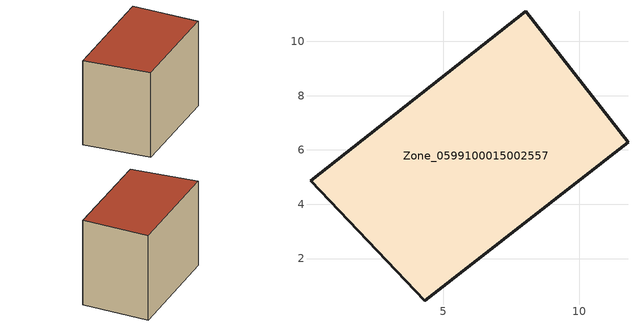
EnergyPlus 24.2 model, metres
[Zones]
Zone_0599100015002557
 floor ground (C_G): 8.03,11.11 11.8,6.29 4.31,0.44 0.1,4.87 z0.83
 wall outside (C_F): 11.8,6.29 8.03,11.11 0.1,4.87 4.31,0.44 11.8,6.29 z0.83:9.06
 roof outside (C_R): 0.1,4.87 4.31,0.44 11.8,6.29 8.03,11.11 z9.06
[BUILDING]
Pand.0599100015002557: North Axis=0; Terrain=City; Loads Convergence Tolerance Value=0.04; Temperature Convergence Tolerance Value=0.4; Solar Distribution=FullExterior; Maximum Number of Warmup Days=25; Minimum Number of Warmup Days=1
[Site:Location]
Rotterdam.The.Hague.AP_ZH_NLD Design_Conditions: Latitude=51.96; Longitude=4.45; Time Zone=1; Elevation=-4.5
[SITE:GROUNDTEMPERATURE:BUILDINGSURFACE]
18, 18, 18, 18, 18, 18, 18, 18, 18, 18, 18, 18
[MATERIAL] Thermal Absorptance=0.9; Solar Absorptance=0.7; Visible Absorptance=0.7
Name | Roughness | Thickness | Conductivity | Density | Specific Heat
G.TI.1965-1974 | MediumSmooth | 0.15 | 0.882353 | 540 | 1210
F.TI.1965-1974 | Rough | 0.3 | 0.697674 | 1920 | 840
R.TI.1965-1974 | MediumRough | 0.2 | 0.232558 | 1500 | 1000
[CONSTRUCTION]
C_G: G.TI.1965-1974
C_F: F.TI.1965-1974
C_R: R.TI.1965-1974
[ZONE]
Zone_0599100015002557: Type=1; Multiplier=1; Ceiling Height=Autocalculate; Volume=Autocalculate; Floor Area=autocalculate; Part of Total Floor Area=Yes
[ZONEINFILTRATION:DESIGNFLOWRATE]
Infil_Zone_0599100015002557: Zone or ZoneList or Space or SpaceList=Zone_0599100015002557; Schedule=AlwaysOn; Design Flow Rate Calculation Method=Flow/Area; Flow Rate per Floor Area=0.003; Constant Term Coefficient=1; Temperature Term Coefficient=0; Velocity Term Coefficient=0; Velocity Squared Term Coefficient=0
[HVACTEMPLATE:ZONE:IDEALLOADSAIRSYSTEM]
Zone_0599100015002557: Maximum Heating Supply Air Temperature=50; Minimum Cooling Supply Air Temperature=13; Maximum Heating Supply Air Humidity Ratio=0.0156; Minimum Cooling Supply Air Humidity Ratio=0.0077; Heating Limit=NoLimit; Cooling Limit=NoLimit; Dehumidification Control Type=ConstantSensibleHeatRatio; Cooling Sensible Heat Ratio=0.7; Dehumidification Setpoint=60; Humidification Control Type=None; Humidification Setpoint=30; Outdoor Air Method=None; Outdoor Air Flow Rate per Person=0.00944; Outdoor Air Flow Rate per Zone Floor Area=0; Outdoor Air Flow Rate per Zone=0; Demand Controlled Ventilation Type=None; Outdoor Air Economizer Type=NoEconomizer; Heat Recovery Type=None; Sensible Heat Recovery Effectiveness=0.7; Latent Heat Recovery Effectiveness=0.65
[ZONECONTROL:THERMOSTAT]
ThermostatControl_Zone_0599100015002557: Zone or ZoneList=Zone_0599100015002557; Control Type Schedule=DualSetpointControlType; Control 1=Thermostat_Zone_0599100015002557; Temperature Difference Between Cutout And Setpoint=0
[THERMOSTATSETPOINT:DUALSETPOINT]
Thermostat_Zone_0599100015002557: Heating Setpoint Temperature Schedule=HeatingSetpoint_Zone_0599100015002557; Cooling Setpoint Temperature Schedule=CoolingSetpoint_Zone_0599100015002557
[SCHEDULE:COMPACT]
HeatingSetpoint_Zone_0599100015002557: Through: 12/31, For: AllDays, Until: 24:00, 21
CoolingSetpoint_Zone_0599100015002557: Through: 12/31, For: AllDays, Until: 24:00, 24
DualSetpointControlType: Through: 12/31, For: AllDays, Until: 24:00, 4
AlwaysOn: Through: 12/31, For: AllDays, Until: 24:00, 1
